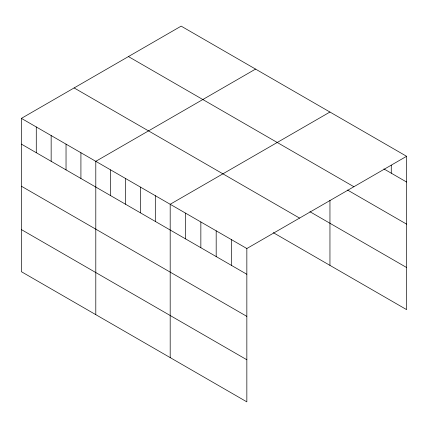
<?xml version="1.0" encoding="UTF-8"?>
<svg xmlns="http://www.w3.org/2000/svg" width="428" height="428" viewBox="0 0 428 428"><rect width="100%" height="100%" fill="white"/><g stroke="black" fill="none" stroke-linecap="round" stroke-linejoin="round"><path stroke-width="0.64" d="M21.4 118.374L246.844 248.529L246.844 401.865L21.4 271.705L21.4 118.374L181.156 26.135L406.6 156.295L406.6 309.626L273.294 232.666M255.553 69.09L95.797 161.324L95.797 314.66M329.951 112.04L170.189 204.274L170.189 357.61M246.844 248.529L406.6 156.295M383.889 168.926L406.6 182.039M128.437 56.576L353.881 186.731M347.552 190.048L406.6 224.144M309.92 211.705L406.6 267.521M74.119 87.933L299.563 218.093M21.4 144.118L246.844 274.273M21.4 186.223L246.844 316.378M21.4 229.601L246.844 359.761M391.272 165.267L391.272 173.185M329.951 200.267L329.951 265.376M231.511 239.68L231.511 265.424M216.183 230.826L216.183 256.57M200.85 221.977L200.85 247.721M185.522 213.128L185.522 238.872M155.311 195.687L155.311 221.431M140.432 187.095L140.432 212.839M125.554 178.503L125.554 204.247M110.675 169.916L110.675 195.66M80.919 152.732L80.919 178.476M66.035 144.145L66.035 169.889M51.157 135.553L51.157 161.297M36.278 126.961L36.278 152.705"/></g></svg>
